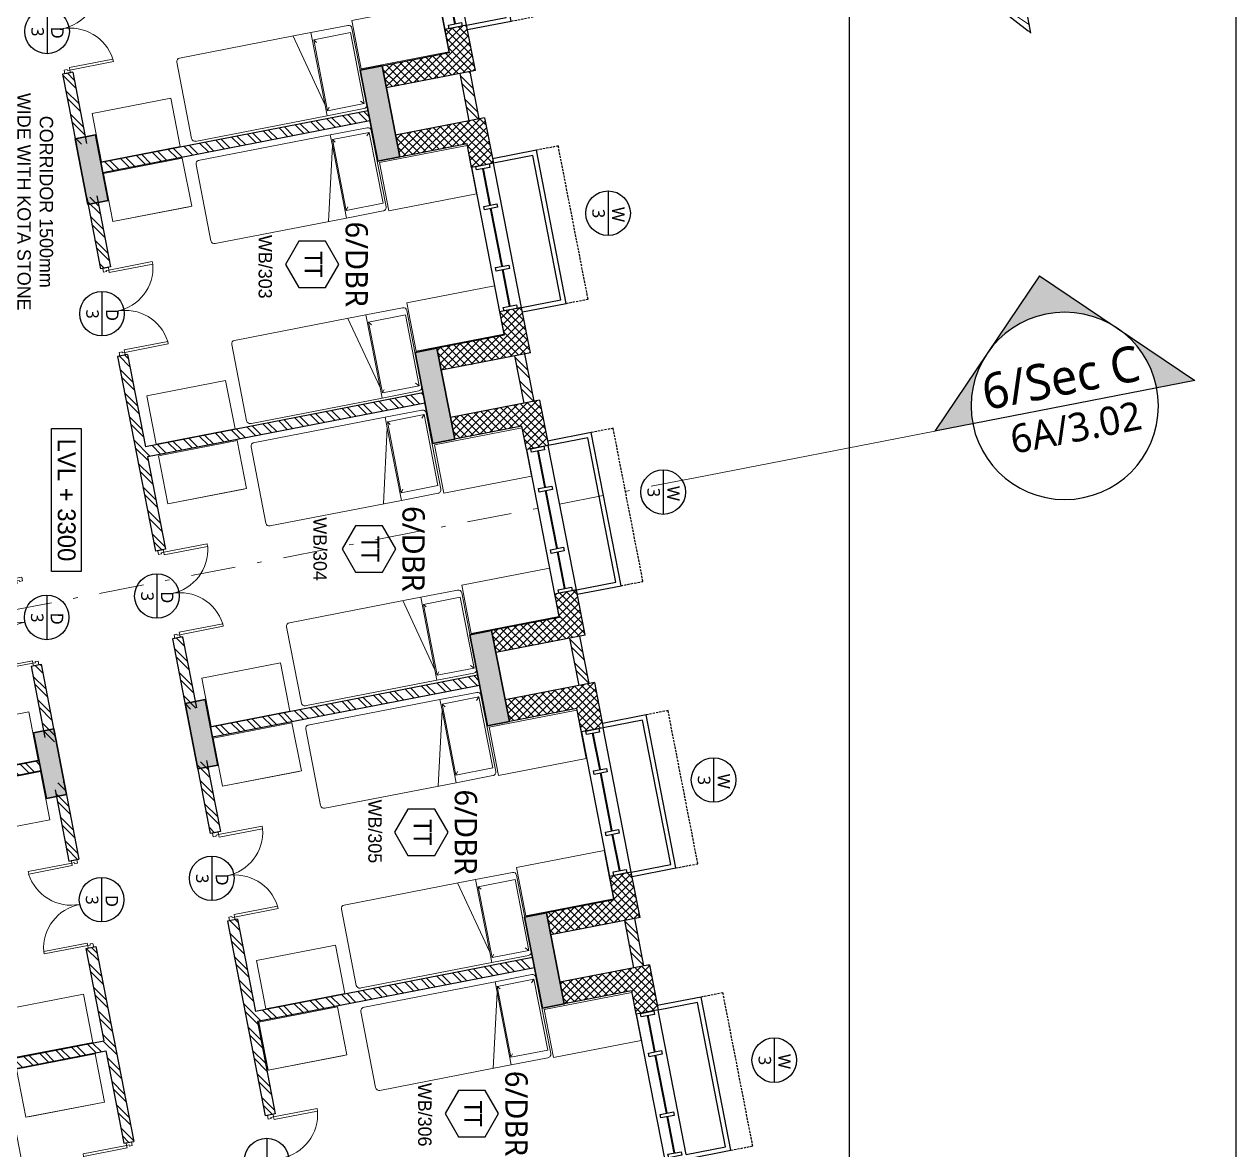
# Model space of a CAD drawing. Header units: millimetres. Extents: x -1127141 to 1597693, y -1835560 to -399335.
# Drawn here: x 1308061 to 1321641, y -514674 to -502051 of the extents above; entities that cross this region are included whole.
import ezdxf
from ezdxf.enums import TextEntityAlignment as Align

# ---------------------------------------------------------------- set-up
doc = ezdxf.new("R2010")
doc.units = ezdxf.units.MM
doc.header["$MEASUREMENT"] = 0
for name, pattern in [('CENTER2', [28.575, 19.05, -3.175, 3.175, -3.175]), ('Dash dot', [21, 10, -5, 1, -5]), ('HIDDEN', [0.375, 0.25, -0.125])]:
    doc.linetypes.add(name, pattern=pattern)
for name, color, linetype in [('A-Anno Tags', 6, 'Continuous'), ('A-Wall Patt', 8, 'Continuous'), ('A-Window', 4, 'Continuous'), ('Anno_Frames', 7, 'Continuous'), ('Anno_Labels', 7, 'Continuous'), ('COLUMN', 5, 'Continuous'), ('Dimension', 32, 'Continuous'), ('L-ELEV', 6, 'Continuous'), ('S-Conc Patt', 9, 'Continuous')]:
    doc.layers.add(name, color=color, linetype=linetype)
for name, color, linetype, lineweight in [('A-Door', 4, 'Continuous', 9), ('A-Wall Sec', 1, 'Continuous', 30), ('Ann_TitleBlock 2', 5, 'Continuous', 25), ('Anno_Tittleblock', 5, 'Continuous', 13), ('frntr', 32, 'Continuous', 9), ('grid', 251, 'CENTER2', 13), ('S-Concrete', 40, 'Continuous', 30), ('Section lines', 8, 'Continuous', 13), ('text', 7, 'Continuous', 9)]:
    doc.layers.add(name, color=color, linetype=linetype, lineweight=lineweight)
doc.layers.add('furniture', color=251, linetype='Continuous', lineweight=5, plot=False)
doc.styles.add('arial', font='arial.ttf', dxfattribs={"height": 100})
doc.styles.add('IIITD @ 100', font='trebuc.ttf', dxfattribs={"height": 210})
doc.styles.get("Standard").update_dxf_attribs({"font": 'trebuc.ttf'})
doc.styles.add('TITLE', font='swissel.ttf', dxfattribs={"height": 4.3})
pattern_1 = [(315, (1376258.3, 119140.81), (106.066017, 106.066017), []), (315, (1376258.3, 119070.1), (106.066017, 106.066017), [])]
pattern_2 = [(315, (1445308.53, 119140.81), (106.066017, 106.066017), []), (315, (1445308.53, 119070.1), (106.066017, 106.066017), [])]
pattern_3 = [(315, (1583975.22, 119140.81), (106.066017, 106.066017), []), (315, (1583975.22, 119070.1), (106.066017, 106.066017), [])]
pattern_4 = [(315, (1445308.53, 119140.81), (44.194174, 44.194174), []), (45, (1445308.53, 119140.81), (-44.194174, 44.194174), [])]

# ---------------------------------------------------------------- blocks, each defined once
blk = doc.blocks.new('Win Hostel Double Room')
at = {"color": 4, "linetype": 'HIDDEN', "ltscale": 100}
blk.add_lwpolyline([(211887, -61786), (211839, -61541), (210122, -61875), (210169, -62120)], dxfattribs=at)
at = {"color": 5}
for points in [[(211982, -62277), (211887, -61786), (210169, -62120), (210265, -62611)], [(211933, -62287), (211848, -61845), (210228, -62160), (210314, -62602)]]:
    blk.add_lwpolyline(points, dxfattribs=at)
at = {"layer": 'A-Window', "color": 2, "lineweight": 40}
for p, q in [((211918, -62417), (211511, -62496)), ((211471, -62504), (210823, -62630)), ((210784, -62637), (210377, -62717))]:
    blk.add_line(p, q, dxfattribs=at)
at = {"layer": 'A-Window'}
for points in [[(211933, -62287), (210314, -62602)], [(211972, -62483), (211972, -62483), (211932, -62491), (211904, -62343), (211943, -62336), (211972, -62483)], [(210361, -62847), (211981, -62532)], [(210323, -62651), (210363, -62643), (210391, -62790), (210352, -62798), (210323, -62651)]]:
    blk.add_lwpolyline(points, dxfattribs=at)
for points in [[(211496, -62423), (211525, -62570), (211486, -62577), (211457, -62430)], [(210809, -62556), (210838, -62703), (210799, -62711), (210770, -62564)]]:
    blk.add_lwpolyline(points, close=True, dxfattribs=at)
blk = doc.blocks.new('*U29')
at = {"layer": 'A-Anno Tags'}
blk.add_lwpolyline([(-250, 0), (250, 0)], dxfattribs=at)
blk.add_circle((0, 0), 250, dxfattribs=at)
at = {"layer": 'Anno_Frames', "color": 7}
for tag, rotation, p in [('ENTITY', 359.7608, (15, 185)), ('ENTITYNO', 0.1757, (4, -36))]:
    blk.add_attdef(tag, text='', height=140, rotation=rotation, dxfattribs=at).set_placement(p, align=Align.TOP_CENTER)
blk = doc.blocks.new('Door 1000 plan')
at = {"layer": 'A-Door', "color": 5, "lineweight": 18}
for p, q in [((339, 572), (367, 577)), ((434, 84), (339, 572)), ((462, 90), (367, 577)), ((-528, 403), (-557, 398)), ((-462, -90), (-557, 398)), ((-434, -84), (-528, 403)), ((434, 84), (462, 90)), ((468, 61), (455, 59)), ((462, 26), (455, 59)), ((491, 95), (462, 90)), ((462, 90), (468, 61)), ((503, 34), (462, 26)), ((503, 34), (491, 95)), ((-491, -95), (-462, -90)), ((-479, -157), (-491, -95)), ((-434, -84), (-462, -90)), ((-462, -90), (-457, -118)), ((-457, -118), (-444, -116)), ((-438, -149), (-444, -116)), ((-479, -157), (-438, -149))]:
    blk.add_line(p, q, dxfattribs=at)
at = {"layer": 'A-Door', "lineweight": 18}
for centre, start, end in [((491, 95), 107.6998, 191), ((-491, -95), 11, 94.2984)]:
    blk.add_arc(centre, 500, start, end, dxfattribs=at)
blk = doc.blocks.new('Room Tag with Finish')
blk.add_lwpolyline([(0, 0), (-2.6, -1.5), (-2.6, -4.5), (0, -6), (2.6, -4.5), (2.6, -1.5)], close=True)
at = {"layer": 'Anno_Frames'}
blk.add_attdef('ROOM_NAME', text='', height=2.5, dxfattribs=at).set_placement((0, 0), align=Align.BOTTOM_CENTER)
blk.add_attdef('FF', text='', height=2, dxfattribs=at).set_placement((0, -1.85), align=Align.TOP_CENTER)
blk = doc.blocks.new('Section Head1')
at = {"layer": 'S-Conc Patt'}
h = blk.add_hatch(color=256, dxfattribs=at)
h.paths.add_polyline_path([(-7.425, 0), (-5.25, 0, -0.198912), (-3.712, 3.712)])
h.paths.add_polyline_path([(3.712, 3.712), (0, 7.425), (-3.712, 3.712, -0.414214)])
h.paths.add_polyline_path([(7.425, 0), (3.712, 3.712, -0.198912), (5.25, 0)])
for p, q in [((0, 7.425), (-7.425, 0)), ((0, 7.425), (7.425, 0)), ((-7.425, 0), (7.425, 0))]:
    blk.add_line(p, q)
blk.add_circle((0, 0), 5.25)
at = {"layer": 'Anno_Labels'}
blk.add_attdef('SECTION_NAME', text='', height=2, dxfattribs=at).set_placement((0, 0), align=Align.BOTTOM_CENTER)
blk.add_attdef('SHEET_NO', text='', height=1.6, dxfattribs=at).set_placement((0, -0.5), align=Align.TOP_CENTER)
blk = doc.blocks.new('Section Grp abc')
at = {"layer": 'Section lines', "color": 3}
blk.add_line((625756, -127042), (626278, -129728), dxfattribs=at)
at = {"layer": 'Section lines', "linetype": 'Dash dot', "ltscale": 50}
blk.add_line((626278, -129728), (628738, -142387), dxfattribs=at)
at = {"layer": 'A-Anno Tags'}
ref = blk.add_blockref('Section Head1', (625472, -125584), dxfattribs=dict(at, xscale=-199.9999999998991, yscale=199.9999999998991, zscale=200, rotation=100.9999999986143))
ref.add_attrib('SECTION_NAME', '6/Sec C', dxfattribs={"layer": 'Anno_Labels', "height": 400, "rotation": 101}).set_placement((625469, -125569), align=Align.BOTTOM_CENTER)
ref.add_attrib('SHEET_NO', '6A/3.02', dxfattribs={"layer": 'Anno_Labels', "height": 320, "rotation": 101}).set_placement((625556, -125491), align=Align.TOP_CENTER)
blk = doc.blocks.new('column 2.03')
at = {"layer": 'S-Conc Patt'}
h = blk.add_hatch(color=256, dxfattribs=at)
h.paths.add_polyline_path([(540567, -135247), (541303, -135104), (541351, -135349), (540615, -135493)])
h.paths.add_polyline_path([(524899, -138549), (524852, -138304), (525872, -138105), (525920, -138351)])
h.paths.add_polyline_path([(537562, -136088), (537515, -135842), (538535, -135644), (538583, -135889)])
h.paths.add_polyline_path([(534396, -136703), (534349, -136458), (535370, -136259), (535417, -136505)])
h.paths.add_polyline_path([(531231, -137318), (531183, -137073), (532204, -136875), (532252, -137120)])
h.paths.add_polyline_path([(528065, -137934), (528017, -137688), (529038, -137490), (529086, -137735)])
h.paths.add_polyline_path([(535977, -127931), (535929, -127685), (536950, -127487), (536998, -127732)])
h.paths.add_polyline_path([(532811, -128546), (532763, -128301), (533784, -128102), (533832, -128348)])
h.paths.add_polyline_path([(529645, -129159), (529597, -128914), (530618, -128715), (530666, -128961)])
h.paths.add_polyline_path([(520148, -131005), (520100, -130760), (521121, -130562), (521168, -130807)])
h.paths.add_polyline_path([(523313, -130390), (523266, -130145), (524286, -129946), (524334, -130192)])
h.paths.add_polyline_path([(526479, -129775), (526431, -129529), (527452, -129331), (527500, -129576)])
h.paths.add_polyline_path([(534601, -133067), (534645, -133292), (533909, -133435), (533865, -133210)])
h.paths.add_polyline_path([(534271, -131369), (534315, -131595), (533579, -131738), (533535, -131512)])
h.paths.add_polyline_path([(528270, -134297), (528314, -134523), (527578, -134666), (527534, -134440)])
h.paths.add_polyline_path([(527940, -132600), (527984, -132826), (527248, -132969), (527204, -132743)])
h.paths.add_polyline_path([(521917, -135532), (521961, -135758), (521225, -135901), (521181, -135675)])
h.paths.add_polyline_path([(521587, -133835), (521631, -134060), (520895, -134203), (520851, -133978)])
h.paths.add_polyline_path([(544878, -132790), (544734, -132054), (544980, -132007), (545123, -132743)])
h.paths.add_polyline_path([(517960, -142269), (517210, -142269), (517210, -142019), (517960, -142019)])
h.paths.add_polyline_path([(514865, -142269), (514115, -142269), (514115, -142019), (514865, -142019)])
h.paths.add_polyline_path([(511830, -142269), (511080, -142269), (511080, -142019), (511830, -142019)])
h.paths.add_polyline_path([(540791, -131864), (540202, -131979), (540246, -132204), (540835, -132090)])
h.paths.add_polyline_path([(544283, -129733), (544140, -128997), (544385, -128949), (544529, -129685)])
h.paths.add_polyline_path([(543544, -125930), (543401, -125194), (543646, -125146), (543789, -125882)])
h.paths.add_polyline_path([(539190, -126012), (539631, -125926), (539675, -126152), (539234, -126238)])
h.paths.add_polyline_path([(539780, -128474), (539694, -128032), (539920, -127989), (540006, -128430)])
h.paths.add_polyline_path([(541523, -126017), (541438, -125575), (541663, -125531), (541749, -125973)])
h.paths.add_polyline_path([(542306, -130041), (542220, -129599), (542446, -129555), (542531, -129997)])
h.paths.add_polyline_path([(542125, -127906), (541683, -127992), (541639, -127766), (542081, -127680)])
h.paths.add_polyline_path([(540306, -129975), (540392, -130417), (540166, -130460), (540080, -130019)])
h.paths.add_polyline_path([(515810, -129110), (515073, -129253), (515026, -129008), (515762, -128865)])
h.paths.add_polyline_path([(517979, -134770), (517865, -134181), (518091, -134137), (518205, -134726)])
h.paths.add_polyline_path([(517279, -136669), (516543, -136812), (516499, -136586), (517235, -136443)])
h.paths.add_polyline_path([(517859, -130220), (517123, -130363), (517075, -130117), (517811, -129974)])
h.paths.add_polyline_path([(516895, -142569), (516295, -142569), (516295, -142319), (516895, -142319)])
h.paths.add_polyline_path([(511830, -142569), (511080, -142569), (511080, -142319), (511830, -142319)])
h.paths.add_polyline_path([(519550, -142319), (520150, -142319), (520150, -142569), (519550, -142569)])
h.paths.add_polyline_path([(514865, -142569), (514115, -142569), (514115, -142319), (514865, -142319)])
h.paths.add_polyline_path([(516949, -134971), (516213, -135114), (516165, -134868), (516901, -134725)])
h.paths.add_polyline_path([(517957, -140158), (517221, -140302), (517173, -140056), (517909, -139913)])
h.paths.add_polyline_path([(517577, -128767), (516840, -128910), (516793, -128664), (517529, -128521)])
h.paths.add_polyline_path([(512267, -129799), (511531, -129942), (511483, -129696), (512220, -129553)])
h.paths.add_polyline_path([(513410, -135658), (512674, -135802), (512626, -135556), (513362, -135413)])
h.paths.add_polyline_path([(522640, -139248), (521830, -139406), (521782, -139160), (522592, -139003)])
h.paths.add_polyline_path([(511330, -135808), (511330, -136456), (511080, -136456), (511080, -135856)])
h.paths.add_polyline_path([(533146, -169460), (532396, -169460), (532396, -169210), (533146, -169210)])
h.paths.add_polyline_path([(533146, -164180), (532396, -164180), (532396, -163950), (533146, -163950)])
h.paths.add_polyline_path([(533146, -160650), (532396, -160650), (532396, -160400), (533146, -160400)])
h.paths.add_polyline_path([(533146, -165910), (532396, -165910), (532396, -165680), (533146, -165680)])
h.paths.add_polyline_path([(527886, -169460), (527136, -169460), (527136, -169210), (527886, -169210)])
h.paths.add_polyline_path([(527886, -164180), (527136, -164180), (527136, -163950), (527886, -163950)])
h.paths.add_polyline_path([(527886, -160650), (527136, -160650), (527136, -160400), (527886, -160400)])
h.paths.add_polyline_path([(527886, -165910), (527136, -165910), (527136, -165680), (527886, -165680)])
h.paths.add_polyline_path([(522626, -164180), (521876, -164180), (521876, -163950), (522626, -163950)])
h.paths.add_polyline_path([(517781, -158380), (517031, -158380), (517031, -158630), (517781, -158630)])
h.paths.add_polyline_path([(514115, -158380), (514865, -158380), (514865, -158630), (514115, -158630)])
h.paths.add_polyline_path([(511080, -158380), (511830, -158380), (511830, -158630), (511080, -158630)])
h.paths.add_polyline_path([(542531, -160650), (541931, -160650), (541931, -160400), (542531, -160400)])
h.paths.add_polyline_path([(517856, -160400), (517106, -160400), (517106, -160650), (517856, -160650)])
h.paths.add_polyline_path([(522626, -160650), (521876, -160650), (521876, -160400), (522626, -160400)])
h.paths.add_polyline_path([(538331, -160650), (537731, -160650), (537731, -160400), (538331, -160400)])
h.paths.add_polyline_path([(541931, -163950), (542531, -163950), (542531, -164180), (541931, -164180)])
h.paths.add_polyline_path([(538331, -164180), (537731, -164180), (537731, -163950), (538331, -163950)])
h.paths.add_polyline_path([(519656, -170420), (518906, -170420), (518906, -170170), (519656, -170170)])
h.paths.add_polyline_path([(511330, -165930), (511330, -165180), (511080, -165180), (511080, -165930)])
h.paths.add_polyline_path([(514251, -165930), (513501, -165930), (513501, -165680), (514251, -165680)])
h.paths.add_polyline_path([(519656, -171900), (518906, -171900), (518906, -171650), (519656, -171650)])
h.paths.add_polyline_path([(517856, -171900), (517106, -171900), (517106, -171650), (517856, -171650)])
h.paths.add_polyline_path([(517856, -165930), (517106, -165930), (517106, -165680), (517856, -165680)])
h.paths.add_polyline_path([(517856, -164180), (517106, -164180), (517106, -163950), (517856, -163950)])
h.paths.add_polyline_path([(518906, -166280), (518906, -165680), (519136, -165680), (519136, -166280)])
h.paths.add_polyline_path([(540096, -166130), (540096, -165680), (540326, -165680), (540326, -166130)])
h.paths.add_polyline_path([(537811, -165680), (538261, -165680), (538261, -165910), (537811, -165910)])
h.paths.add_polyline_path([(540096, -170170), (540096, -169720), (540326, -169720), (540326, -170170)])
h.paths.add_polyline_path([(537916, -170170), (537916, -169720), (538146, -169720), (538146, -170170)])
h.paths.add_polyline_path([(540326, -168040), (539876, -168040), (539876, -167810), (540326, -167810)])
h.paths.add_polyline_path([(537916, -168150), (537916, -167700), (538146, -167700), (538146, -168150)])
h.paths.add_polyline_path([(542116, -166280), (542116, -165680), (542346, -165680), (542346, -166280)])
h.paths.add_polyline_path([(522366, -170420), (522366, -169670), (522116, -169670), (522116, -170420)])
h.paths.add_polyline_path([(542096, -170169), (542096, -169569), (542346, -169569), (542346, -170169)])
h.paths.add_polyline_path([(511080, -158080), (511830, -158080), (511830, -158330), (511080, -158330)])
h.paths.add_polyline_path([(520150, -158330), (519550, -158330), (519550, -158080), (520150, -158080)])
h.paths.add_polyline_path([(516295, -147580), (516895, -147580), (516895, -147810), (516295, -147810)])
h.paths.add_polyline_path([(516895, -158330), (516295, -158330), (516295, -158080), (516895, -158080)])
h.paths.add_polyline_path([(516295, -152840), (516895, -152840), (516895, -153070), (516295, -153070)])
h.paths.add_polyline_path([(514865, -147810), (514265, -147810), (514265, -147580), (514865, -147580)])
h.paths.add_polyline_path([(514865, -153070), (514265, -153070), (514265, -152840), (514865, -152840)])
h.paths.add_polyline_path([(514115, -158080), (514865, -158080), (514865, -158330), (514115, -158330)])
h.paths.add_polyline_path([(514251, -171900), (513501, -171900), (513501, -171650), (514251, -171650)])
h.paths.add_polyline_path([(511330, -147395), (511330, -147995), (511080, -147995), (511080, -147395)])
h.paths.add_polyline_path([(511330, -152654), (511330, -153255), (511080, -153255), (511080, -152654)])
h.paths.add_polyline_path([(520150, -147394), (520150, -147994), (519900, -147994), (519900, -147394)])
h.paths.add_polyline_path([(520150, -152655), (520150, -153255), (519900, -153255), (519900, -152655)])
h.paths.add_polyline_path([(522346, -165680), (522346, -166430), (522116, -166430), (522116, -165680)])
edge = h.paths.add_edge_path()
edge.add_line((547866, -169460), (547116, -169460))
edge.add_line((547116, -169210), (547866, -169210))
edge.add_line((547116, -169460), (547116, -169210))
edge.add_line((547866, -164180), (547116, -164180))
edge.add_line((547116, -163950), (547866, -163950))
edge.add_line((547116, -164180), (547116, -163950))
edge.add_line((547866, -160650), (547116, -160650))
edge.add_line((547116, -160400), (547866, -160400))
edge.add_line((547116, -160650), (547116, -160400))
edge.add_line((547866, -165910), (547116, -165910))
edge.add_line((547116, -165680), (547866, -165680))
edge.add_line((547116, -165910), (547116, -165680))
h.paths.add_polyline_path([(558386, -164180), (557636, -164180), (557636, -163950), (558386, -163950)])
h.paths.add_polyline_path([(558386, -160650), (557636, -160650), (557636, -160400), (558386, -160400)])
h.paths.add_polyline_path([(558146, -165680), (558146, -166430), (557916, -166430), (557916, -165680)])
h.paths.add_polyline_path([(553126, -169460), (552376, -169460), (552376, -169210), (553126, -169210)])
h.paths.add_polyline_path([(553126, -164180), (552376, -164180), (552376, -163950), (553126, -163950)])
h.paths.add_polyline_path([(553126, -160650), (552376, -160650), (552376, -160400), (553126, -160400)])
h.paths.add_polyline_path([(553126, -165910), (552376, -165910), (552376, -165680), (553126, -165680)])
h.paths.add_polyline_path([(547866, -169460), (547116, -169460), (547116, -169210), (547866, -169210)], flags=17)
h.paths.add_polyline_path([(547866, -164180), (547116, -164180), (547116, -163950), (547866, -163950)], flags=17)
h.paths.add_polyline_path([(547866, -160650), (547116, -160650), (547116, -160400), (547866, -160400)], flags=17)
h.paths.add_polyline_path([(547866, -165910), (547116, -165910), (547116, -165680), (547866, -165680)], flags=17)
h.paths.add_polyline_path([(565551, -171255), (565551, -170655), (565301, -170655), (565301, -171255)])
h.paths.add_polyline_path([(565551, -160650), (564951, -160650), (564951, -160400), (565551, -160400)])
h.paths.add_polyline_path([(561351, -160650), (560751, -160650), (560751, -160400), (561351, -160400)])
h.paths.add_polyline_path([(565551, -164180), (564951, -164180), (564951, -163950), (565551, -163950)])
h.paths.add_polyline_path([(561351, -164180), (560751, -164180), (560751, -163950), (561351, -163950)])
h.paths.add_polyline_path([(565551, -166430), (565551, -165680), (565301, -165680), (565301, -166430)])
h.paths.add_polyline_path([(560601, -171255), (561351, -171255), (561351, -171005), (560601, -171005)])
h.paths.add_polyline_path([(561351, -166430), (561351, -165680), (561121, -165680), (561121, -166430)])
h.paths.add_polyline_path([(557896, -171255), (557896, -170505), (558146, -170505), (558146, -171255)])
at = {"layer": 'S-Concrete', "lineweight": 35}
for p, q in [((533535, -131512), (534271, -131369)), ((534271, -131369), (534315, -131595)), ((533535, -131512), (533579, -131738)), ((534315, -131595), (533579, -131738)), ((527204, -132743), (527940, -132600)), ((527940, -132600), (527984, -132826)), ((527204, -132743), (527248, -132969)), ((527984, -132826), (527248, -132969)), ((533865, -133210), (534601, -133067)), ((534601, -133067), (534645, -133292)), ((533865, -133210), (533909, -133435)), ((534645, -133292), (533909, -133435))]:
    blk.add_line(p, q, dxfattribs=at)
for points in [[(535977, -127931), (535929, -127685), (536950, -127487), (536998, -127732), (535977, -127931)], [(532811, -128546), (532763, -128301), (533784, -128102), (533832, -128348), (532811, -128546)], [(529645, -129159), (529597, -128914), (530618, -128715), (530666, -128961), (529645, -129159)], [(526479, -129775), (526431, -129529), (527452, -129331), (527500, -129576), (526479, -129775)]]:
    blk.add_lwpolyline(points, dxfattribs=at)
blk = doc.blocks.new('Elevation arrow_front-A')
at = {"layer": 'grid', "ltscale": 0.12}
h = blk.add_hatch(dxfattribs=at)
h.set_pattern_fill('ANSI31', color=256, style=0)
h.set_pattern_definition([(45, (8.16109, 34.92827), (-0.08838835, 0.08838835), [])])
h.paths.add_polyline_path([(1.127, -1.616, 1), (-0.997, -1.616), (-1.861, -1.616), (0, 0), (1.861, -1.616)])
at = {"layer": 'grid', "lineweight": -2, "ltscale": 0.125}
for p, q in [((0, 0), (-1.861, -1.616)), ((0, 0), (1.861, -1.616)), ((-1.861, -1.616), (-0.997, -1.616)), ((1.127, -1.616), (1.861, -1.616))]:
    blk.add_line(p, q, dxfattribs=at)
blk.add_arc((0.065, -1.616), 1.062, 0, 180, dxfattribs=at)
at = {"layer": 'grid', "ltscale": 0.12, "style": 'arial'}
blk.add_attdef('D', (-0.498, -2.066), '', height=1, dxfattribs=at)
blk = doc.blocks.new('ELEELE')
at = {"layer": 'L-ELEV', "ltscale": 0.1}
ref = blk.add_blockref('Elevation arrow_front-A', (23133, 261013), dxfattribs=dict(at, xscale=499.0243868003128, yscale=499.0243868003128, zscale=499.0243868003128, rotation=191.0000000000011))
ref.add_attrib('D', 'A', (23181, 262072), dxfattribs={"layer": '0', "ltscale": 0.12, "height": 499, "rotation": 191, "style": 'arial'})
blk = doc.blocks.new('A$C11CD41BF')
at = {"layer": 'frntr'}
for p, q in [((-40, 1920), (-40, 1500)), ((870, 1960), (0, 1960)), ((15, 1934), (50, 1900)), ((825, 1934), (15, 1934)), ((15, 1934), (15, 1514)), ((825, 1514), (825, 1934)), ((910, 1500), (910, 1920)), ((-40, 1500), (80, 1500)), ((-40, 1500), (-40, -9)), ((15, 1514), (50, 1540)), ((15, 1514), (825, 1514)), ((910, 1500), (80, 1500)), ((80, 1500), (910, 1295)), ((825, 1514), (790, 1540)), ((910, 1302), (910, 1500)), ((910, -1), (910, 1302)), ((0, -40), (870, -40))]:
    blk.add_line(p, q, dxfattribs=at)
for centre, start, end in [((0, 1920), 89.9896, 179.9896), ((0, 1920), 89.9896, 179.9896), ((870, 1920), 359.9896, 89.9896), ((0, 0), 179.9896, 269.9896), ((870, 0), 269.9896, 359.9896)]:
    blk.add_arc(centre, 40, start, end, dxfattribs=at)
blk = doc.blocks.new('furn')
at = {"layer": 'frntr'}
for p, q in [((343143, -236928), (343683, -236823)), ((343874, -237805), (343683, -236823)), ((343334, -237910), (343143, -236928)), ((342110, -237129), (341570, -237234)), ((341570, -237234), (341760, -238216)), ((342300, -238111), (342110, -237129)), ((343334, -237910), (343874, -237805)), ((341760, -238216), (342300, -238111)), ((344745, -239836), (344205, -239941)), ((344205, -239941), (344377, -240824)), ((344917, -240719), (344745, -239836)), ((341709, -240427), (342249, -240322)), ((342249, -240322), (342421, -241205)), ((342421, -241205), (342255, -240351)), ((341881, -241310), (341709, -240427)), ((344377, -240824), (344917, -240719)), ((342421, -241205), (341881, -241310))]:
    blk.add_line(p, q, dxfattribs=at)
at = {"layer": 'frntr', "xscale": -1, "rotation": 10.99999999940371}
blk.add_blockref('A$C11CD41BF', (344647, -239668), dxfattribs=at)
at = {"layer": 'frntr', "rotation": 10.99999999940366}
blk.add_blockref('A$C11CD41BF', (341775, -240233), dxfattribs=at)
blk = doc.blocks.new('IIITD WD A1- L Format Library')
at = {"layer": 'Anno_Tittleblock', "color": 5}
blk.add_lwpolyline([(0, -7.57), (775, -7.57), (775, 573.91), (0, 573.91)], close=True, dxfattribs=at)
at = {"style": 'TITLE'}
for tag, p, height in [('PROJECT NAME 1', (779.17, 137.4), 2.98), ('PROJECT NAME 2', (779.17, 132.23), 2.98), ('PROJECT_NAME_3', (779.17, 127.37), 2.98), ('1:100@A1', (818.06, 91.92), 2.25), ('A-2.03', (844.81, 84.28), 4), ('03.04.11', (821.96, 84.64), 2.25), ('A', (858.85, 75.94), 3.66), ('AC', (827.5, 76.14), 2.25)]:
    blk.add_attdef(tag, p, '', height=height, dxfattribs=at)
for p in [(780.3, 113.01), (780.3, 106.37)]:
    blk.add_attdef('FIRST FLOOR PLAN', text='', height=3.39, dxfattribs=at).set_placement(p, align=Align.TOP_LEFT)

msp = doc.modelspace()

# ---------------------------------------------------------------- hatches: boundary and pattern name
at = {"layer": 'A-Wall Patt'}
h = msp.add_hatch(dxfattribs=at)
h.set_pattern_fill('ANSI37', color=256, scale=500, style=0)
h.set_pattern_definition(pattern_4)
h.paths.add_polyline_path([(1313118.5, -502570.5), (1313019.8, -502062.5), (1312774.4, -502110.2), (1312825.4, -502372.8), (1312071.5, -502519.4), (1312119.2, -502764.8)])
h.paths.add_polyline_path([(1313023.9, -503393.7), (1313074.9, -503656.3), (1313320.3, -503608.6), (1313221.6, -503100.6), (1312222.2, -503294.9), (1312269.9, -503540.3)])
h.paths.add_polyline_path([(1313733.9, -505736.3), (1313635.2, -505228.3), (1313389.8, -505276), (1313440.8, -505538.6), (1312686.9, -505685.1), (1312734.6, -505930.5)])
h.paths.add_polyline_path([(1313639.2, -506559.5), (1313690.3, -506822), (1313935.7, -506774.3), (1313836.9, -506266.4), (1312837.6, -506460.6), (1312885.3, -506706)])
h = msp.add_hatch(dxfattribs=at)
h.set_pattern_fill('ANSI32', color=256, scale=400, style=0)
h.set_pattern_definition([(315, (1308695.32, -503177.04), (106.066, 106.066), []), (315, (1308695.32, -503247.75), (106.066, 106.066), [])])
h.paths.add_polyline_path([(1308759.3, -503387.3), (1308604.3, -502589.7), (1308491.4, -502611.7), (1308646.4, -503409.2)])
h = msp.add_hatch(dxfattribs=at)
h.set_pattern_fill('ANSI32', color=256, scale=400, style=0)
h.set_pattern_definition(pattern_2)
h.paths.add_polyline_path([(1313044.9, -503135), (1313157.8, -503113), (1313054.7, -502582.9), (1312941.9, -502604.9)])
h = msp.add_hatch(dxfattribs=at)
h.set_pattern_fill('ANSI32', color=256, scale=400, style=0)
h.set_pattern_definition(pattern_2)
h.paths.add_polyline_path([(1311934.3, -503134.3), (1311912.3, -503021.5), (1308919.1, -503603.3), (1308941.1, -503716.2)])
h = msp.add_hatch(dxfattribs=at)
h.set_pattern_fill('ANSI32', color=256, scale=400, style=0)
h.set_pattern_definition(pattern_2)
h.paths.add_polyline_path([(1308915.9, -504795.8), (1309028.8, -504773.9), (1308873.8, -503976.3), (1308760.9, -503998.2)])
h = msp.add_hatch(dxfattribs=at)
h.set_pattern_fill('ANSI32', color=256, scale=400, style=0)
h.set_pattern_definition(pattern_1)
h.paths.add_polyline_path([(1309531.3, -507961.5), (1309644.2, -507939.6), (1309442.9, -506904), (1312549.6, -506300.1), (1312527.7, -506187.2), (1309420.9, -506791.1), (1309219.6, -505755.5), (1309106.7, -505777.4)])
h = msp.add_hatch(dxfattribs=at)
h.set_pattern_fill('ANSI32', color=256, scale=400, style=0)
h.set_pattern_definition(pattern_2)
h.paths.add_polyline_path([(1313773.1, -506278.8), (1313670.1, -505748.7), (1313557.2, -505770.6), (1313660.3, -506300.7)])
h = msp.add_hatch(dxfattribs=at)
h.set_pattern_fill('ANSI37', color=256, scale=500, style=0)
h.set_pattern_definition(pattern_4)
h.paths.add_polyline_path([(1314349.3, -508902), (1314250.5, -508394), (1314005.1, -508441.7), (1314056.2, -508704.3), (1313300.2, -508851.3), (1313347.9, -509096.7)])
h.paths.add_polyline_path([(1314254.6, -509725.2), (1314305.6, -509987.8), (1314354.7, -509978.3), (1314354.7, -509978.2), (1314502, -509949.6), (1314502, -509949.6), (1314551, -509940.1), (1314452.3, -509432.1), (1313450.9, -509626.8), (1313498.6, -509872.2)])
h.paths.add_polyline_path([(1314964.6, -512067.8), (1314865.9, -511559.8), (1314620.5, -511607.5), (1314671.5, -511870.1), (1313915.6, -512017), (1313963.3, -512262.4)])
h.paths.add_polyline_path([(1314870, -512891), (1314921, -513153.5), (1315166.4, -513105.8), (1315067.7, -512597.9), (1314066.3, -512792.5), (1314114, -513037.9)])
h = msp.add_hatch(dxfattribs=at)
h.set_pattern_fill('ANSI32', color=256, scale=400, style=0)
h.set_pattern_definition([(315, (1309815.94, -509338.53), (106.066, 106.066), []), (315, (1309815.94, -509409.24), (106.066, 106.066), [])])
h.paths.add_polyline_path([(1309877.1, -509740.8), (1309990, -509718.8), (1309835, -508921.2), (1309722.1, -508943.2)])
h = msp.add_hatch(dxfattribs=at)
h.set_pattern_fill('ANSI32', color=256, scale=400, style=0)
h.set_pattern_definition(pattern_2)
h.paths.add_polyline_path([(1314275.6, -509466.5), (1314388.5, -509444.5), (1314285.5, -508914.4), (1314172.6, -508936.4)])
h = msp.add_hatch(dxfattribs=at)
h.set_pattern_fill('ANSI32', color=256, scale=400, style=0)
h.set_pattern_definition(pattern_3)
h.paths.add_polyline_path([(1308305.2, -510117.6), (1308418.1, -510095.7), (1308249.7, -509229.4), (1308136.8, -509251.3)])
h = msp.add_hatch(dxfattribs=at)
h.set_pattern_fill('ANSI32', color=256, scale=400, style=0)
h.set_pattern_definition(pattern_2)
h.paths.add_polyline_path([(1313165, -509465.8), (1313143, -509353), (1310149.9, -509934.8), (1310171.8, -510047.7)])
h = msp.add_hatch(dxfattribs=at)
h.set_pattern_fill('ANSI32', color=256, scale=400, style=0)
h.set_pattern_definition(pattern_3)
h.paths.add_polyline_path([(1308246.5, -510421.9), (1308224.5, -510309), (1305231.3, -510890.8), (1305253.3, -511003.7)])
h = msp.add_hatch(dxfattribs=at)
h.set_pattern_fill('ANSI32', color=256, scale=400, style=0)
h.set_pattern_definition(pattern_2)
h.paths.add_polyline_path([(1310146.7, -511127.3), (1310259.5, -511105.3), (1310104.5, -510307.8), (1309991.6, -510329.7)])
h = msp.add_hatch(dxfattribs=at)
h.set_pattern_fill('ANSI32', color=256, scale=400, style=0)
h.set_pattern_definition(pattern_3)
h.paths.add_polyline_path([(1308561.3, -511435.4), (1308674.2, -511413.5), (1308505.8, -510547.2), (1308392.9, -510569.2)])
h = msp.add_hatch(dxfattribs=at)
h.set_pattern_fill('ANSI32', color=256, scale=400, style=0)
h.set_pattern_definition(pattern_1)
h.paths.add_polyline_path([(1310762, -514293.1), (1310874.9, -514271.1), (1310673.6, -513235.5), (1313780.3, -512631.6), (1313758.4, -512518.7), (1310651.7, -513122.6), (1310450.3, -512087), (1310337.5, -512108.9)])
h = msp.add_hatch(dxfattribs=at)
h.set_pattern_fill('ANSI32', color=256, scale=400, style=0)
h.set_pattern_definition(pattern_2)
h.paths.add_polyline_path([(1315003.9, -512610.3), (1314900.8, -512080.2), (1314787.9, -512102.1), (1314891, -512632.2)])
h = msp.add_hatch(dxfattribs=at)
h.set_pattern_fill('ANSI32', color=256, scale=400, style=0)
h.set_pattern_definition([(315, (1309042.42, -513480.09), (106.066, 106.066), []), (315, (1309042.42, -513550.8), (106.066, 106.066), [])])
h.paths.add_polyline_path([(1309176.7, -514601.2), (1309289.6, -514579.3), (1308865, -512395.1), (1308752.1, -512417.1), (1308953.4, -513452.7), (1305846.7, -514056.6), (1305868.6, -514169.5), (1308975.4, -513565.6)])

# ---------------------------------------------------------------- linework, layer by layer
at = {"layer": 'A-Anno Tags'}
msp.add_lwpolyline([(1308698.1, -506585.7), (1308698.1, -508189.3), (1308368, -508189.3), (1308368, -506585.7)], close=True, dxfattribs=at)
at = {"layer": 'A-Wall Patt'}
msp.add_lwpolyline([(1321641.3, -478259.6), (1321641.3, -552566.2), (1265890, -552566.2), (1265890, -478259.6)], close=True, dxfattribs=at)
at = {"layer": 'A-Wall Sec'}
for p, q in [((1313019.8, -502062.5), (1312774.4, -502110.2)), ((1313118.5, -502570.5), (1313019.8, -502062.5)), ((1312774.4, -502110.2), (1312825.4, -502372.8)), ((1312825.4, -502372.8), (1312069, -502519.9)), ((1308604.3, -502589.7), (1308491.4, -502611.7)), ((1308491.4, -502611.7), (1308646.4, -503409.2)), ((1308604.3, -502589.7), (1308759.3, -503387.3)), ((1313118.5, -502570.5), (1312119.2, -502764.8)), ((1312941.9, -502604.9), (1313044.9, -503135)), ((1313054.7, -502582.9), (1313157.8, -503113)), ((1311914.3, -503021.1), (1308919.1, -503603.3)), ((1311936.3, -503134), (1308941.1, -503716.2)), ((1313221.6, -503100.6), (1312222.2, -503294.9)), ((1313221.6, -503100.6), (1313320.3, -503608.6)), ((1313024.6, -503393.6), (1312267.4, -503540.8)), ((1313074.9, -503656.3), (1313023.9, -503393.7)), ((1313320.3, -503608.6), (1313074.9, -503656.3)), ((1308873.8, -503976.3), (1309028.8, -504773.9)), ((1308760.9, -503998.2), (1308915.9, -504795.8)), ((1309028.8, -504773.9), (1308915.9, -504795.8)), ((1313635.2, -505228.3), (1313389.8, -505276)), ((1313389.8, -505276), (1313440.8, -505538.6)), ((1313733.9, -505736.3), (1313635.2, -505228.3)), ((1313440.8, -505538.6), (1312684.1, -505685.7)), ((1313733.9, -505736.3), (1312734.6, -505930.5)), ((1309219.6, -505755.5), (1309106.7, -505777.4)), ((1309106.7, -505777.4), (1309531.3, -507961.5)), ((1309219.6, -505755.5), (1309420.9, -506791.1)), ((1313557.2, -505770.6), (1313660.3, -506300.7)), ((1313670.1, -505748.7), (1313773.1, -506278.8)), ((1312529.7, -506186.8), (1309421.6, -506791)), ((1313836.9, -506266.4), (1312837.6, -506460.6)), ((1313836.9, -506266.4), (1313935.7, -506774.3)), ((1312551.6, -506299.7), (1309443.6, -506903.9)), ((1313639.2, -506559.5), (1312885.3, -506706)), ((1313690.3, -506822), (1313639.2, -506559.5)), ((1313935.7, -506774.3), (1313690.3, -506822)), ((1309442.9, -506904), (1309644.2, -507939.6)), ((1309341.7, -506982.3), (1309345.6, -506981.4)), ((1309644.2, -507939.6), (1309531.3, -507961.5)), ((1314250.5, -508394), (1314005.1, -508441.7)), ((1314005.1, -508441.7), (1314056.2, -508704.3)), ((1314349.3, -508902), (1314250.5, -508394)), ((1314056.8, -508704.2), (1313300.2, -508851.3)), ((1309835, -508921.2), (1309722.1, -508943.2)), ((1309722.1, -508943.2), (1309877.1, -509740.8)), ((1309835, -508921.2), (1309990, -509718.8)), ((1314349.3, -508902), (1313347.9, -509096.7)), ((1314172.6, -508936.4), (1314275.6, -509466.5)), ((1314285.5, -508914.4), (1314388.5, -509444.5)), ((1308136.8, -509251.3), (1308249.7, -509229.4)), ((1308136.8, -509251.3), (1308291.8, -510048.9)), ((1308249.7, -509229.4), (1308404.7, -510027)), ((1313143, -509353), (1310149.9, -509934.8)), ((1313165, -509465.8), (1310171.8, -510047.7)), ((1314452.3, -509432.1), (1313450.9, -509626.8)), ((1314452.3, -509432.1), (1314551, -509940.1)), ((1314255.3, -509725.1), (1313498.6, -509872.2)), ((1314305.6, -509987.8), (1314254.6, -509725.2)), ((1314551, -509940.1), (1314305.6, -509987.8)), ((1305231.3, -510890.8), (1308224.5, -510309)), ((1309991.6, -510329.7), (1310146.7, -511127.3)), ((1310104.5, -510307.8), (1310259.5, -511105.3)), ((1305253.3, -511003.7), (1308246.5, -510421.9)), ((1308519.2, -510615.9), (1308674.2, -511413.5)), ((1308406.3, -510637.9), (1308561.3, -511435.4)), ((1310259.5, -511105.3), (1310146.7, -511127.3)), ((1308561.3, -511435.4), (1308674.2, -511413.5)), ((1314865.9, -511559.8), (1314620.5, -511607.5)), ((1314964.6, -512067.8), (1314865.9, -511559.8)), ((1314620.5, -511607.5), (1314671.5, -511870.1)), ((1314670.2, -511870.3), (1313914.3, -512017.3)), ((1310450.3, -512087), (1310337.5, -512108.9)), ((1310337.5, -512108.9), (1310762, -514293.1)), ((1310450.3, -512087), (1310651.7, -513122.6)), ((1314964.6, -512067.8), (1313963.3, -512262.4)), ((1314787.9, -512102.1), (1314891, -512632.2)), ((1314900.8, -512080.2), (1315003.9, -512610.3)), ((1308752.1, -512417.1), (1308865, -512395.1)), ((1308865, -512395.1), (1309289.6, -514579.3)), ((1308752.1, -512417.1), (1308953.4, -513452.7)), ((1313758.4, -512518.7), (1310652.3, -513122.5)), ((1313780.3, -512631.6), (1310674.3, -513235.3)), ((1315067.7, -512597.9), (1314066.3, -512792.5)), ((1315067.7, -512597.9), (1315166.4, -513105.8)), ((1314868.6, -512891.2), (1314114, -513037.9)), ((1314921, -513153.5), (1314870, -512891)), ((1315166.4, -513105.8), (1314921, -513153.5)), ((1310673.6, -513235.5), (1310874.9, -514271.1)), ((1305846.7, -514056.6), (1308952.8, -513452.8)), ((1305868.6, -514169.5), (1308974.7, -513565.7)), ((1308975.4, -513565.6), (1309176.7, -514601.2)), ((1310874.9, -514271.1), (1310762, -514293.1)), ((1309176.7, -514601.2), (1309289.6, -514579.3))]:
    msp.add_line(p, q, dxfattribs=at)
at = {"layer": 'Defpoints'}
msp.add_lwpolyline([(1269297.2, -543672.7), (1269297.2, -483226.5), (1317306.7, -483226.5), (1317306.7, -543672.7)], close=True, dxfattribs=at)
at = {"layer": 'frntr'}
for p, q in [((1314871.6, -512910), (1313890, -513100.8)), ((1314976.4, -513449.9), (1314871.6, -512910)), ((1310689.8, -513241.9), (1311572.6, -513070.4)), ((1311572.6, -513070.4), (1311677.5, -513610.3)), ((1313890, -513100.8), (1313994.7, -513640.5)), ((1310794.6, -513781.8), (1310689.8, -513241.9)), ((1313994.7, -513640.5), (1314976.4, -513449.9)), ((1311677.5, -513610.3), (1310794.6, -513781.8)), ((1310794.6, -513781.8), (1311648, -513616.1))]:
    msp.add_line(p, q, dxfattribs=at)

# ---------------------------------------------------------------- block references
at = {"rotation": 270.0000000000001}
for p in [(1308483.1, -502103.9), (1309098.5, -505269.7), (1309713.8, -508435.4), (1310329.2, -511601.2), (1310944.5, -514766.9)]:
    msp.add_blockref('Door 1000 plan', p, dxfattribs=at)
at = {"xscale": -1, "rotation": 112.0000000063217}
for p in [(1308067.1, -508755.5), (1308682.5, -511921.3), (1309297.9, -515087)]:
    msp.add_blockref('Door 1000 plan', p, dxfattribs=at)
at = {"layer": 'A-Anno Tags', "rotation": 270.0000000000001}
msp.add_blockref('Section Grp abc', (1445308.5, 119140.8), dxfattribs=at)
at = {"layer": 'A-Anno Tags', "xscale": 100, "yscale": 100, "zscale": 100, "rotation": 270.0000000000001}
for p in [(1311587.5, -504744.3), (1312225.1, -507935), (1312811.6, -511113.1), (1313378.4, -514268.4)]:
    msp.add_blockref('Room Tag with Finish', p, dxfattribs=at).add_auto_attribs({'ROOM_NAME': '6/DBR', 'FF': 'TT'})
at = {"layer": 'A-Window', "rotation": 270.0000000000001}
for p in [(1375306.5, -290129.2), (1375921.9, -293294.9), (1376537.2, -296460.6), (1377152.6, -299626.4), (1377767.9, -302792.1)]:
    msp.add_blockref('Win Hostel Double Room', p, dxfattribs=at)
at = {"layer": 'Ann_TitleBlock 2', "xscale": 95.87942333735619, "yscale": 95.87942333735619, "zscale": 95.87942333735619, "rotation": 269.9999999999998}
msp.add_blockref('IIITD WD A1- L Format Library', (1266615.4, -478259.6), dxfattribs=at)
at = {"layer": 'Anno_Frames', "rotation": 270.0000000000001}
for p, values in [((1308316.9, -502131.9), {'ENTITY': 'D', 'ENTITYNO': '3'}), ((1314604.9, -504170.3), {'ENTITY': 'W', 'ENTITYNO': '3'}), ((1308932.3, -505297.6), {'ENTITY': 'D', 'ENTITYNO': '3'}), ((1315222.7, -507298.4), {'ENTITY': 'W', 'ENTITYNO': '3'}), ((1309547.6, -508463.4), {'ENTITY': 'D', 'ENTITYNO': '3'}), ((1308312.4, -508703.5), {'ENTITY': 'D', 'ENTITYNO': '3'}), ((1315788.1, -510526.5), {'ENTITY': 'W', 'ENTITYNO': '3'}), ((1310163, -511629.1), {'ENTITY': 'D', 'ENTITYNO': '3'}), ((1308927.8, -511869.2), {'ENTITY': 'D', 'ENTITYNO': '3'}), ((1316468.5, -513668.6), {'ENTITY': 'W', 'ENTITYNO': '3'}), ((1310778.3, -514794.9), {'ENTITY': 'D', 'ENTITYNO': '3'})]:
    msp.add_blockref('*U29', p, dxfattribs=at).add_auto_attribs(values)
at = {"layer": 'COLUMN', "rotation": 270.0000000000001}
msp.add_blockref('column 2.03', (1441600.8, 23911.9), dxfattribs=at)
at = {"layer": 'Dimension', "rotation": 270.0000000000001}
for p in [(1549644.3, -158677.4), (1550259.6, -161843.1), (1550875, -165008.9), (1551489, -168174.9)]:
    msp.add_blockref('furn', p, dxfattribs=at)
at = {"layer": 'Dimension', "xscale": -1, "rotation": 112.0000000063217}
for p in [(955200.5, -277510.9), (955816.5, -280676.5), (956431.9, -283842.3), (957047.3, -287008)]:
    msp.add_blockref('furn', p, dxfattribs=at)
at = {"layer": 'furniture', "rotation": 280.9999999873091}
msp.add_blockref('A$C11CD41BF', (1311873, -513115.3), dxfattribs=at)
at = {"layer": 'text', "rotation": 270.0000000000001}
msp.add_blockref('ELEELE', (1057364.1, -478259.6), dxfattribs=at)

# ---------------------------------------------------------------- texts
at = {"layer": 'A-Anno Tags', "char_height": 150, "attachment_point": 5, "rotation": 270, "style": 'IIITD @ 100'}
for s, insert, width in [('{\\fCentury Gothic|b0|i0|c0|p34;CORRIDOR 1500mm WIDE WITH KOTA STONE FLOORING}', (1308057.8, -504042.4), 2476.94), ('{\\fCentury Gothic|b0|i0|c0|p34;WB/303}', (1310761.6, -504771.4), 739.56), ('{\\fCentury Gothic|b0|i0|c0|p34;WB/304}', (1311375.6, -507937.4), 739.56), ('{\\fCentury Gothic|b0|i0|c0|p34;WB/305}', (1311991.3, -511103.1), 739.56), ('{\\fCentury Gothic|b0|i0|c0|p34;WB/306}', (1312550.2, -514279.8), 739.56)]:
    msp.add_mtext(s, dxfattribs=dict(at, insert=insert, width=width))
at = {"layer": 'A-Anno Tags', "insert": (1308535.2, -508074.3), "char_height": 200, "attachment_point": 6, "rotation": 270}
msp.add_mtext('{\\fCentury Gothic|b0|i0|c0|p34;LVL + 3300}', dxfattribs=at)

doc.saveas('drawing.dxf')
